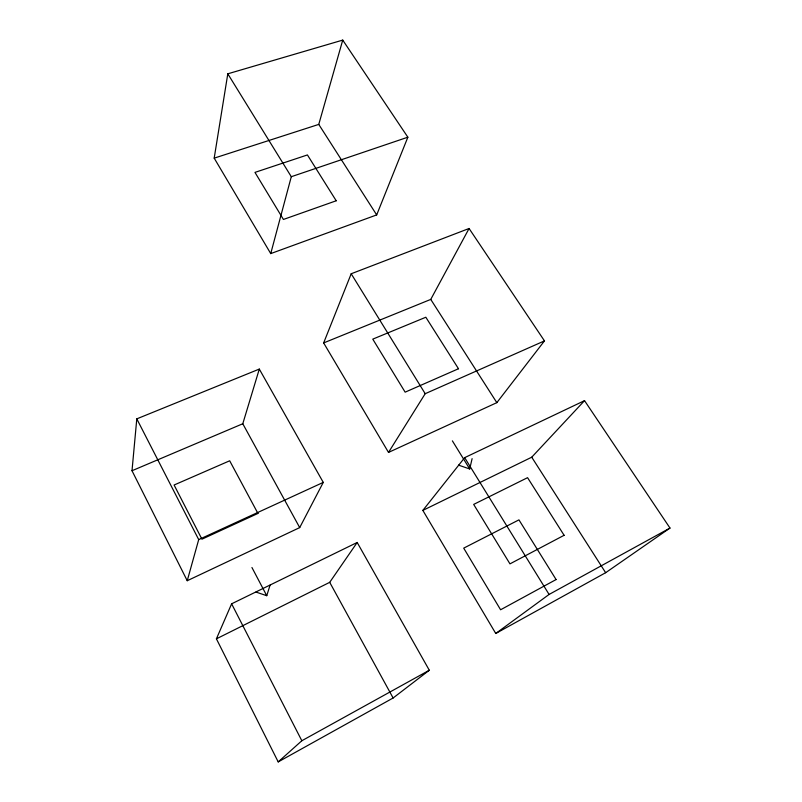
<?xml version="1.0" encoding="UTF-8"?>
<svg xmlns="http://www.w3.org/2000/svg" width="802" height="802" viewBox="0 0 802 802"><rect width="100%" height="100%" fill="white"/><g stroke="black" fill="none" stroke-linecap="round" stroke-linejoin="round"><path stroke-width="1.2" d="M132.009 470.734L136.791 418.865L259.307 369.08L323.266 482.393L299.707 527.596L187.237 580.718L132.009 470.734L242.785 423.757L259.307 369.08M214.194 158.144L227.798 73.814L342.735 40.1L407.857 137.202L376.689 214.916L270.735 253.592L214.194 158.144L318.765 124.4L342.735 40.1M458.533 465.13L469.701 468.959L472.107 458.654M270.735 253.592L291.296 176.711L227.798 73.814M187.237 580.718L198.706 539.606L136.791 418.865M255.948 592.056L266.755 595.696L270.063 585.159M323.647 342.925L351.196 273.763L469.08 228.49L544.468 340.89L496.829 402.654L388.509 452.418L323.647 342.925L430.754 299.407L469.08 228.49M216.41 638.833L231.618 603.816L357.181 542.473L429.301 670.241L393.12 697.991L278.204 761.9L216.41 638.833L329.712 582.332L357.181 542.473M388.509 452.418L425.2 393.702L544.468 340.89M422.844 510.403L464.669 457.651L584.538 400.649L669.991 528.057L605.65 572.708L495.756 633.48L422.844 510.403L531.736 457.2L584.538 400.649M278.204 761.9L301.833 740.747L429.301 670.241M495.756 633.48L549.079 594.452L669.991 528.057M198.706 539.606L323.266 482.393M291.296 176.711L407.857 137.202M318.765 124.4L376.689 214.916M430.754 299.407L496.829 402.654M531.736 457.2L605.65 572.708M351.196 273.763L425.2 393.702M464.669 457.651L549.079 594.452M452.378 440.859L469.701 468.959M242.785 423.757L299.707 527.596M329.712 582.332L393.12 697.991M251.938 567.505L266.755 595.696M231.618 603.816L301.833 740.747M556.097 579.555L500.598 609.771L463.706 548.137L518.944 519.866L556.097 579.555M564.107 535.295L509.962 563.866L473.671 504.408L527.566 477.671L564.107 535.295M257.943 513.43L201.934 539.185L174.094 485.01L229.683 460.789L257.943 513.43M458.493 368.75L405.14 392.158L372.77 339.136L425.832 317.241L458.493 368.75M336.218 200.771L283.427 219.457L254.966 172.39L307.417 154.936L336.218 200.771"/></g></svg>
